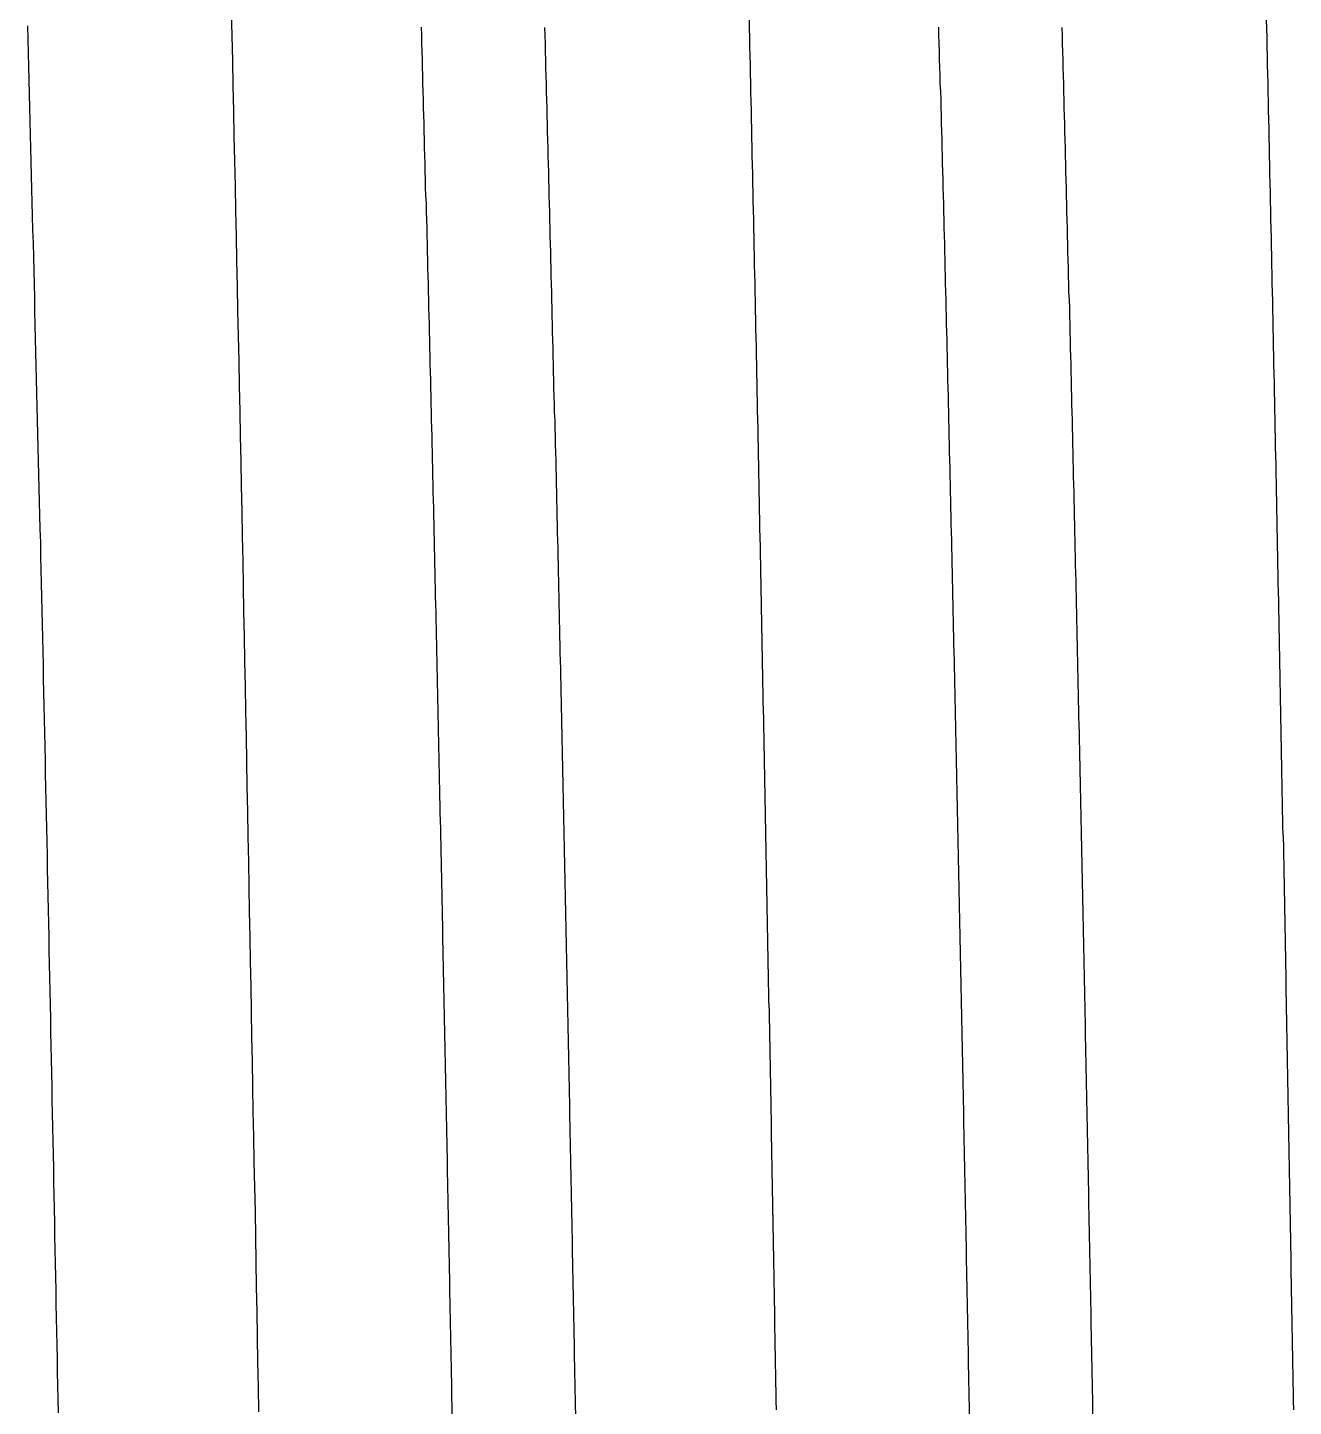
# Model space of a CAD drawing. Header units: millimetres. Extents: x 0 to 3800, y -67 to 2530.
# Drawn here: x 2218.037 to 2221.805, y 974.427 to 978.531 of the extents above; entities that cross this region are included whole.
import ezdxf

# ---------------------------------------------------------------- set-up
doc = ezdxf.new("R2010")
doc.units = ezdxf.units.MM
doc.layers.add('내부선 및 부속', color=4, linetype='Continuous')

msp = doc.modelspace()

# ---------------------------------------------------------------- linework, layer by layer
at = {"layer": '내부선 및 부속', "linetype": 'Continuous', "flags": 128}
for points in [[(2218.7249, 974.4105), (2218.7239, 974.4855), (2218.7219, 974.5595), (2218.7209, 974.6345), (2218.7199, 974.7085), (2218.7179, 974.7825), (2218.7169, 974.8575), (2218.7159, 974.9315), (2218.7149, 975.0065), (2218.7129, 975.0805), (2218.7119, 975.1555), (2218.7109, 975.2295), (2218.7089, 975.3045), (2218.7079, 975.3785), (2218.7069, 975.4535), (2218.7049, 975.5275), (2218.7039, 975.6025), (2218.7029, 975.6765), (2218.7009, 975.7515), (2218.6999, 975.8255), (2218.6979, 975.9005), (2218.6969, 975.9745), (2218.6959, 976.0485), (2218.6939, 976.1235), (2218.6929, 976.1975), (2218.6909, 976.2725), (2218.6899, 976.3465), (2218.6889, 976.4215), (2218.6869, 976.4955), (2218.6859, 976.5705), (2218.6839, 976.6445), (2218.6829, 976.7195), (2218.6809, 976.7935), (2218.6799, 976.8685), (2218.6789, 976.9425), (2218.6769, 977.0175), (2218.6759, 977.0915), (2218.6739, 977.1665), (2218.6729, 977.2405), (2218.6709, 977.3155), (2218.6699, 977.3895), (2218.6679, 977.4635), (2218.6669, 977.5385), (2218.6649, 977.6125), (2218.6629, 977.6875), (2218.6619, 977.7615), (2218.6599, 977.8365), (2218.6589, 977.9105), (2218.6569, 977.9855), (2218.6559, 978.0595), (2218.6539, 978.1345), (2218.6519, 978.2085), (2218.6509, 978.2835), (2218.6489, 978.3575), (2218.6479, 978.4325), (2218.6459, 978.5065), (2218.6439, 978.5805)], [(2220.1849, 978.5555), (2220.1849, 978.5285), (2220.1859, 978.5015), (2220.1859, 978.4745), (2220.1869, 978.4475), (2220.1879, 978.4205), (2220.1879, 978.3935), (2220.1889, 978.3665), (2220.1889, 978.3395), (2220.1899, 978.3115), (2220.1909, 978.2845), (2220.1909, 978.2575), (2220.1919, 978.2305), (2220.1919, 978.2035), (2220.1929, 978.1765), (2220.1929, 978.1495), (2220.1939, 978.1225), (2220.1949, 978.0955), (2220.1949, 978.0685), (2220.1959, 978.0415), (2220.1959, 978.0145), (2220.1969, 977.9875), (2220.1979, 977.9605), (2220.1979, 977.9335), (2220.1989, 977.9065), (2220.1989, 977.8795), (2220.1999, 977.8525), (2220.1999, 977.8255), (2220.2009, 977.7975), (2220.2019, 977.7705), (2220.2019, 977.7435), (2220.2029, 977.7165), (2220.2029, 977.6895), (2220.2039, 977.6625), (2220.2039, 977.6355), (2220.2049, 977.6085), (2220.2059, 977.5815), (2220.2059, 977.5545), (2220.2069, 977.5275), (2220.2069, 977.5005), (2220.2079, 977.4735), (2220.2079, 977.4465), (2220.2089, 977.4195), (2220.2089, 977.3925), (2220.2099, 977.3655), (2220.2109, 977.3385), (2220.2109, 977.3105), (2220.2119, 977.2835), (2220.2119, 977.2565), (2220.2129, 977.2295), (2220.2129, 977.2295), (2220.2129, 977.2025), (2220.2139, 977.1755), (2220.2139, 977.1485), (2220.2149, 977.1215), (2220.2149, 977.0945), (2220.2159, 977.0675), (2220.2159, 977.0405), (2220.2169, 977.0135), (2220.2179, 976.9865), (2220.2179, 976.9595), (2220.2189, 976.9325), (2220.2189, 976.9055), (2220.2199, 976.8785), (2220.2199, 976.8515), (2220.2209, 976.8245), (2220.2209, 976.7965), (2220.2219, 976.7695), (2220.2219, 976.7425), (2220.2229, 976.7155), (2220.2229, 976.6885), (2220.2239, 976.6615), (2220.2239, 976.6345), (2220.2249, 976.6075), (2220.2249, 976.5805), (2220.2259, 976.5535), (2220.2259, 976.5265), (2220.2269, 976.4995), (2220.2279, 976.4725), (2220.2279, 976.4455), (2220.2289, 976.4185), (2220.2289, 976.3915), (2220.2299, 976.3645), (2220.2299, 976.3375), (2220.2309, 976.3095), (2220.2309, 976.2825), (2220.2319, 976.2555), (2220.2319, 976.2285), (2220.2329, 976.2015), (2220.2329, 976.1745), (2220.2339, 976.1475), (2220.2339, 976.1205), (2220.2349, 976.0935), (2220.2349, 976.0665), (2220.2359, 976.0395), (2220.2359, 976.0125), (2220.2369, 975.9855), (2220.2369, 975.9585), (2220.2379, 975.9315), (2220.2379, 975.9045), (2220.2389, 975.8775), (2220.2389, 975.8505), (2220.2399, 975.8235), (2220.2399, 975.7955), (2220.2409, 975.7685), (2220.2409, 975.7415), (2220.2419, 975.7145), (2220.2419, 975.6875), (2220.2429, 975.6605), (2220.2429, 975.6335), (2220.2439, 975.6065), (2220.2439, 975.5795), (2220.2449, 975.5525), (2220.2449, 975.5255), (2220.2459, 975.4985), (2220.2459, 975.4715), (2220.2469, 975.4445), (2220.2469, 975.4175), (2220.2479, 975.3905), (2220.2479, 975.3635), (2220.2489, 975.3365), (2220.2489, 975.3085), (2220.2499, 975.2815), (2220.2499, 975.2545), (2220.2499, 975.2275), (2220.2509, 975.2005), (2220.2509, 975.1735), (2220.2519, 975.1465), (2220.2519, 975.1195), (2220.2529, 975.0925), (2220.2529, 975.0655), (2220.2539, 975.0385), (2220.2539, 975.0115), (2220.2549, 974.9845), (2220.2549, 974.9575), (2220.2559, 974.9305), (2220.2559, 974.9035), (2220.2569, 974.8765), (2220.2569, 974.8495), (2220.2579, 974.8215), (2220.2579, 974.7945), (2220.2589, 974.7675), (2220.2589, 974.7405), (2220.2599, 974.7135), (2220.2599, 974.6865), (2220.2599, 974.6595), (2220.2609, 974.6325), (2220.2609, 974.6055), (2220.2619, 974.5785), (2220.2619, 974.5515), (2220.2629, 974.5245), (2220.2629, 974.5245), (2220.2629, 974.4975), (2220.2639, 974.4705), (2220.2639, 974.4435), (2220.2649, 974.4165)], [(2221.7239, 978.5555), (2221.7249, 978.5285), (2221.7259, 978.5015), (2221.7259, 978.4745), (2221.7269, 978.4475), (2221.7269, 978.4205), (2221.7279, 978.3935), (2221.7289, 978.3665), (2221.7289, 978.3395), (2221.7299, 978.3115), (2221.7299, 978.2845), (2221.7309, 978.2575), (2221.7319, 978.2305), (2221.7319, 978.2035), (2221.7329, 978.1765), (2221.7329, 978.1495), (2221.7339, 978.1225), (2221.7339, 978.0955), (2221.7349, 978.0685), (2221.7359, 978.0415), (2221.7359, 978.0145), (2221.7369, 977.9875), (2221.7369, 977.9605), (2221.7379, 977.9335), (2221.7389, 977.9065), (2221.7389, 977.8795), (2221.7399, 977.8525), (2221.7399, 977.8255), (2221.7409, 977.7975), (2221.7409, 977.7705), (2221.7419, 977.7435), (2221.7429, 977.7165), (2221.7429, 977.6895), (2221.7439, 977.6625), (2221.7439, 977.6355), (2221.7449, 977.6085), (2221.7449, 977.5815), (2221.7459, 977.5545), (2221.7459, 977.5275), (2221.7469, 977.5005), (2221.7479, 977.4735), (2221.7479, 977.4465), (2221.7489, 977.4195), (2221.7489, 977.3925), (2221.7499, 977.3655), (2221.7499, 977.3385), (2221.7509, 977.3105), (2221.7509, 977.2835), (2221.7519, 977.2565), (2221.7529, 977.2295), (2221.7529, 977.2295), (2221.7529, 977.2025), (2221.7539, 977.1755), (2221.7539, 977.1485), (2221.7549, 977.1215), (2221.7549, 977.0945), (2221.7559, 977.0675), (2221.7559, 977.0405), (2221.7569, 977.0135), (2221.7569, 976.9865), (2221.7579, 976.9595), (2221.7579, 976.9325), (2221.7589, 976.9055), (2221.7589, 976.8785), (2221.7599, 976.8515), (2221.7609, 976.8245), (2221.7609, 976.7965), (2221.7619, 976.7695), (2221.7619, 976.7425), (2221.7629, 976.7155), (2221.7629, 976.6885), (2221.7639, 976.6615), (2221.7639, 976.6345), (2221.7649, 976.6075), (2221.7649, 976.5805), (2221.7659, 976.5535), (2221.7659, 976.5265), (2221.7669, 976.4995), (2221.7669, 976.4725), (2221.7679, 976.4455), (2221.7679, 976.4185), (2221.7689, 976.3915), (2221.7689, 976.3645), (2221.7699, 976.3375), (2221.7699, 976.3095), (2221.7709, 976.2825), (2221.7709, 976.2555), (2221.7719, 976.2285), (2221.7719, 976.2015), (2221.7729, 976.1745), (2221.7729, 976.1475), (2221.7739, 976.1205), (2221.7749, 976.0935), (2221.7749, 976.0665), (2221.7759, 976.0395), (2221.7759, 976.0125), (2221.7769, 975.9855), (2221.7769, 975.9585), (2221.7779, 975.9315), (2221.7779, 975.9045), (2221.7789, 975.8775), (2221.7789, 975.8505), (2221.7799, 975.8235), (2221.7799, 975.7955), (2221.7809, 975.7685), (2221.7809, 975.7415), (2221.7819, 975.7145), (2221.7819, 975.6875), (2221.7819, 975.6605), (2221.7829, 975.6335), (2221.7829, 975.6065), (2221.7839, 975.5795), (2221.7839, 975.5525), (2221.7849, 975.5255), (2221.7849, 975.4985), (2221.7859, 975.4715), (2221.7859, 975.4445), (2221.7869, 975.4175), (2221.7869, 975.3905), (2221.7879, 975.3635), (2221.7879, 975.3365), (2221.7889, 975.3085), (2221.7889, 975.2815), (2221.7899, 975.2545), (2221.7899, 975.2275), (2221.7909, 975.2005), (2221.7909, 975.1735), (2221.7919, 975.1465), (2221.7919, 975.1195), (2221.7929, 975.0925), (2221.7929, 975.0655), (2221.7939, 975.0385), (2221.7939, 975.0115), (2221.7949, 974.9845), (2221.7949, 974.9575), (2221.7959, 974.9305), (2221.7959, 974.9035), (2221.7969, 974.8765), (2221.7969, 974.8495), (2221.7969, 974.8215), (2221.7979, 974.7945), (2221.7979, 974.7675), (2221.7989, 974.7405), (2221.7989, 974.7135), (2221.7999, 974.6865), (2221.7999, 974.6595), (2221.8009, 974.6325), (2221.8009, 974.6055), (2221.8019, 974.5785), (2221.8019, 974.5515), (2221.8029, 974.5245), (2221.8029, 974.5245), (2221.8029, 974.4975), (2221.8039, 974.4705), (2221.8039, 974.4435), (2221.8049, 974.4165)], [(2218.0369, 978.5365), (2218.0379, 978.4965), (2218.0389, 978.4555), (2218.0399, 978.4155), (2218.0409, 978.3745), (2218.0419, 978.3345), (2218.0429, 978.2935), (2218.0439, 978.2535), (2218.0449, 978.2125), (2218.0459, 978.1725), (2218.0469, 978.1315), (2218.0479, 978.0915), (2218.0489, 978.0505), (2218.0499, 978.0105), (2218.0509, 977.9705), (2218.0519, 977.9295), (2218.0539, 977.8895), (2218.0549, 977.8485), (2218.0559, 977.8085), (2218.0569, 977.7675), (2218.0579, 977.7275), (2218.0579, 977.6865), (2218.0589, 977.6465), (2218.0599, 977.6055), (2218.0609, 977.5655), (2218.0619, 977.5245), (2218.0629, 977.4845), (2218.0639, 977.4435), (2218.0649, 977.4035), (2218.0659, 977.3625), (2218.0669, 977.3225), (2218.0679, 977.2815), (2218.0689, 977.2415), (2218.0699, 977.2005), (2218.0709, 977.1605), (2218.0719, 977.1195), (2218.0729, 977.0795), (2218.0739, 977.0395), (2218.0749, 976.9985), (2218.0749, 976.9585), (2218.0759, 976.9175), (2218.0769, 976.8775), (2218.0779, 976.8365), (2218.0789, 976.7965), (2218.0799, 976.7555), (2218.0809, 976.7155), (2218.0819, 976.6745), (2218.0829, 976.6345), (2218.0829, 976.5935), (2218.0839, 976.5535), (2218.0849, 976.5125), (2218.0859, 976.4725), (2218.0869, 976.4315), (2218.0879, 976.3915), (2218.0889, 976.3505), (2218.0889, 976.3105), (2218.0899, 976.2695), (2218.0909, 976.2295), (2218.0919, 976.1885), (2218.0929, 976.1485), (2218.0939, 976.1075), (2218.0949, 976.0675), (2218.0949, 976.0275), (2218.0959, 975.9865), (2218.0969, 975.9465), (2218.0979, 975.9055), (2218.0989, 975.8655), (2218.0999, 975.8245), (2218.0999, 975.7845), (2218.1009, 975.7435), (2218.1019, 975.7035), (2218.1029, 975.6625), (2218.1039, 975.6225), (2218.1049, 975.5815), (2218.1049, 975.5415), (2218.1059, 975.5005), (2218.1069, 975.4605), (2218.1079, 975.4195), (2218.1089, 975.3795), (2218.1089, 975.3795), (2218.1089, 975.3385), (2218.1099, 975.2985), (2218.1109, 975.2575), (2218.1119, 975.2175), (2218.1129, 975.1765), (2218.1139, 975.1365), (2218.1139, 975.0955), (2218.1149, 975.0555), (2218.1159, 975.0155), (2218.1169, 974.9745), (2218.1169, 974.9345), (2218.1179, 974.8935), (2218.1189, 974.8535), (2218.1199, 974.8125), (2218.1209, 974.7725), (2218.1209, 974.7315), (2218.1219, 974.6915), (2218.1229, 974.6505), (2218.1239, 974.6105), (2218.1249, 974.5695), (2218.1249, 974.5295), (2218.1259, 974.4885), (2218.1269, 974.4485), (2218.1279, 974.4075)], [(2219.2089, 978.5325), (2219.2099, 978.5085), (2219.2099, 978.4845), (2219.2109, 978.4605), (2219.2119, 978.4375), (2219.2119, 978.4135), (2219.2129, 978.3895), (2219.2129, 978.3655), (2219.2139, 978.3415), (2219.2149, 978.3175), (2219.2149, 978.2935), (2219.2159, 978.2705), (2219.2169, 978.2465), (2219.2169, 978.2225), (2219.2179, 978.1985), (2219.2179, 978.1745), (2219.2189, 978.1505), (2219.2199, 978.1265), (2219.2199, 978.1035), (2219.2209, 978.0795), (2219.2209, 978.0555), (2219.2219, 978.0315), (2219.2229, 978.0075), (2219.2229, 977.9835), (2219.2239, 977.9595), (2219.2249, 977.9365), (2219.2249, 977.9125), (2219.2259, 977.8885), (2219.2259, 977.8645), (2219.2269, 977.8405), (2219.2269, 977.8165), (2219.2279, 977.7925), (2219.2289, 977.7695), (2219.2289, 977.7455), (2219.2299, 977.7215), (2219.2299, 977.6975), (2219.2309, 977.6735), (2219.2319, 977.6495), (2219.2319, 977.6255), (2219.2329, 977.6015), (2219.2329, 977.5785), (2219.2339, 977.5545), (2219.2339, 977.5305), (2219.2349, 977.5065), (2219.2359, 977.4825), (2219.2359, 977.4585), (2219.2369, 977.4345), (2219.2369, 977.4115), (2219.2379, 977.3875), (2219.2379, 977.3635), (2219.2389, 977.3395), (2219.2399, 977.3155), (2219.2399, 977.2915), (2219.2409, 977.2675), (2219.2409, 977.2445), (2219.2419, 977.2205), (2219.2419, 977.1965), (2219.2429, 977.1725), (2219.2429, 977.1485), (2219.2439, 977.1245), (2219.2449, 977.1005), (2219.2449, 977.0775), (2219.2459, 977.0535), (2219.2459, 977.0295), (2219.2469, 977.0055), (2219.2469, 976.9815), (2219.2479, 976.9575), (2219.2479, 976.9335), (2219.2489, 976.9105), (2219.2489, 976.8865), (2219.2499, 976.8625), (2219.2499, 976.8385), (2219.2509, 976.8145), (2219.2519, 976.7905), (2219.2519, 976.7665), (2219.2529, 976.7425), (2219.2529, 976.7195), (2219.2539, 976.6955), (2219.2539, 976.6955), (2219.2539, 976.6715), (2219.2549, 976.6475), (2219.2549, 976.6235), (2219.2559, 976.5995), (2219.2559, 976.5755), (2219.2569, 976.5525), (2219.2569, 976.5285), (2219.2579, 976.5045), (2219.2579, 976.4805), (2219.2589, 976.4565), (2219.2589, 976.4325), (2219.2599, 976.4085), (2219.2599, 976.3855), (2219.2609, 976.3615), (2219.2609, 976.3375), (2219.2619, 976.3135), (2219.2619, 976.2895), (2219.2629, 976.2655), (2219.2629, 976.2415), (2219.2639, 976.2185), (2219.2639, 976.1945), (2219.2649, 976.1705), (2219.2659, 976.1465), (2219.2659, 976.1225), (2219.2669, 976.0985), (2219.2669, 976.0745), (2219.2679, 976.0505), (2219.2679, 976.0275), (2219.2689, 976.0035), (2219.2689, 975.9795), (2219.2699, 975.9555), (2219.2699, 975.9315), (2219.2709, 975.9075), (2219.2709, 975.8835), (2219.2719, 975.8605), (2219.2719, 975.8365), (2219.2719, 975.8125), (2219.2729, 975.7885), (2219.2729, 975.7645), (2219.2739, 975.7405), (2219.2739, 975.7165), (2219.2749, 975.6935), (2219.2749, 975.6695), (2219.2759, 975.6455), (2219.2759, 975.6215), (2219.2769, 975.5975), (2219.2769, 975.5735), (2219.2779, 975.5495), (2219.2779, 975.5255), (2219.2789, 975.5025), (2219.2789, 975.4785), (2219.2799, 975.4545), (2219.2799, 975.4305), (2219.2809, 975.4065), (2219.2809, 975.3825), (2219.2819, 975.3585), (2219.2819, 975.3355), (2219.2829, 975.3115), (2219.2829, 975.2875), (2219.2839, 975.2635), (2219.2839, 975.2395), (2219.2849, 975.2155), (2219.2849, 975.1915), (2219.2859, 975.1685), (2219.2859, 975.1445), (2219.2859, 975.1205), (2219.2869, 975.0965), (2219.2869, 975.0725), (2219.2879, 975.0485), (2219.2879, 975.0245), (2219.2889, 975.0005), (2219.2889, 974.9775), (2219.2899, 974.9535), (2219.2899, 974.9295), (2219.2909, 974.9055), (2219.2909, 974.8815), (2219.2919, 974.8575), (2219.2919, 974.8335), (2219.2929, 974.8105), (2219.2929, 974.7865), (2219.2929, 974.7625), (2219.2939, 974.7385), (2219.2939, 974.7145), (2219.2949, 974.6905), (2219.2949, 974.6665), (2219.2959, 974.6435), (2219.2959, 974.6195), (2219.2969, 974.5955), (2219.2969, 974.5715), (2219.2979, 974.5475), (2219.2979, 974.5235), (2219.2989, 974.4995), (2219.2989, 974.4755), (2219.2989, 974.4525), (2219.2999, 974.4285), (2219.2999, 974.4045)], [(2219.5759, 978.5315), (2219.5769, 978.5075), (2219.5779, 978.4835), (2219.5779, 978.4595), (2219.5789, 978.4355), (2219.5789, 978.4125), (2219.5799, 978.3885), (2219.5809, 978.3645), (2219.5809, 978.3405), (2219.5819, 978.3165), (2219.5829, 978.2925), (2219.5829, 978.2685), (2219.5839, 978.2455), (2219.5839, 978.2215), (2219.5849, 978.1975), (2219.5859, 978.1735), (2219.5859, 978.1495), (2219.5869, 978.1255), (2219.5879, 978.1015), (2219.5879, 978.0775), (2219.5889, 978.0545), (2219.5889, 978.0305), (2219.5899, 978.0065), (2219.5909, 977.9825), (2219.5909, 977.9585), (2219.5919, 977.9345), (2219.5919, 977.9105), (2219.5929, 977.8875), (2219.5939, 977.8635), (2219.5939, 977.8395), (2219.5949, 977.8155), (2219.5949, 977.7915), (2219.5959, 977.7675), (2219.5969, 977.7435), (2219.5969, 977.7205), (2219.5979, 977.6965), (2219.5979, 977.6725), (2219.5989, 977.6485), (2219.5989, 977.6245), (2219.5999, 977.6005), (2219.6009, 977.5765), (2219.6009, 977.5535), (2219.6019, 977.5295), (2219.6019, 977.5055), (2219.6029, 977.4815), (2219.6029, 977.4575), (2219.6039, 977.4335), (2219.6049, 977.4095), (2219.6049, 977.3865), (2219.6059, 977.3625), (2219.6059, 977.3385), (2219.6069, 977.3145), (2219.6069, 977.2905), (2219.6079, 977.2665), (2219.6089, 977.2425), (2219.6089, 977.2195), (2219.6099, 977.1955), (2219.6099, 977.1715), (2219.6109, 977.1475), (2219.6109, 977.1235), (2219.6119, 977.0995), (2219.6119, 977.0755), (2219.6129, 977.0515), (2219.6129, 977.0285), (2219.6139, 977.0045), (2219.6149, 976.9805), (2219.6149, 976.9565), (2219.6159, 976.9325), (2219.6159, 976.9085), (2219.6169, 976.8845), (2219.6169, 976.8615), (2219.6179, 976.8375), (2219.6179, 976.8135), (2219.6189, 976.7895), (2219.6189, 976.7655), (2219.6199, 976.7415), (2219.6199, 976.7175), (2219.6199, 976.7175), (2219.6209, 976.6945), (2219.6209, 976.6705), (2219.6219, 976.6465), (2219.6229, 976.6225), (2219.6229, 976.5985), (2219.6239, 976.5745), (2219.6239, 976.5505), (2219.6249, 976.5275), (2219.6249, 976.5035), (2219.6259, 976.4795), (2219.6259, 976.4555), (2219.6269, 976.4315), (2219.6269, 976.4075), (2219.6279, 976.3835), (2219.6279, 976.3595), (2219.6289, 976.3365), (2219.6289, 976.3125), (2219.6299, 976.2885), (2219.6299, 976.2645), (2219.6309, 976.2405), (2219.6309, 976.2165), (2219.6319, 976.1925), (2219.6319, 976.1695), (2219.6329, 976.1455), (2219.6329, 976.1215), (2219.6339, 976.0975), (2219.6339, 976.0735), (2219.6349, 976.0495), (2219.6349, 976.0255), (2219.6359, 976.0025), (2219.6359, 975.9785), (2219.6369, 975.9545), (2219.6369, 975.9305), (2219.6379, 975.9065), (2219.6379, 975.8825), (2219.6389, 975.8585), (2219.6389, 975.8345), (2219.6399, 975.8115), (2219.6399, 975.7875), (2219.6409, 975.7635), (2219.6409, 975.7395), (2219.6419, 975.7155), (2219.6419, 975.6915), (2219.6429, 975.6675), (2219.6429, 975.6445), (2219.6439, 975.6205), (2219.6439, 975.5965), (2219.6449, 975.5725), (2219.6449, 975.5485), (2219.6459, 975.5245), (2219.6459, 975.5005), (2219.6469, 975.4775), (2219.6469, 975.4535), (2219.6479, 975.4295), (2219.6479, 975.4055), (2219.6489, 975.3815), (2219.6489, 975.3575), (2219.6499, 975.3335), (2219.6499, 975.3095), (2219.6499, 975.2865), (2219.6509, 975.2625), (2219.6509, 975.2385), (2219.6519, 975.2145), (2219.6519, 975.1905), (2219.6529, 975.1665), (2219.6529, 975.1425), (2219.6539, 975.1195), (2219.6539, 975.0955), (2219.6549, 975.0715), (2219.6549, 975.0475), (2219.6559, 975.0235), (2219.6559, 974.9995), (2219.6569, 974.9755), (2219.6569, 974.9525), (2219.6579, 974.9285), (2219.6579, 974.9045), (2219.6579, 974.8805), (2219.6589, 974.8565), (2219.6589, 974.8325), (2219.6599, 974.8085), (2219.6599, 974.7855), (2219.6609, 974.7615), (2219.6609, 974.7375), (2219.6619, 974.7135), (2219.6619, 974.6895), (2219.6629, 974.6655), (2219.6629, 974.6415), (2219.6639, 974.6175), (2219.6639, 974.5945), (2219.6639, 974.5705), (2219.6649, 974.5465), (2219.6649, 974.5225), (2219.6659, 974.4985), (2219.6659, 974.4745), (2219.6669, 974.4505), (2219.6669, 974.4275), (2219.6679, 974.4035)], [(2220.7489, 978.5325), (2220.7489, 978.5085), (2220.7499, 978.4845), (2220.7509, 978.4605), (2220.7509, 978.4375), (2220.7519, 978.4135), (2220.7529, 978.3895), (2220.7529, 978.3655), (2220.7539, 978.3415), (2220.7549, 978.3175), (2220.7549, 978.2935), (2220.7559, 978.2705), (2220.7559, 978.2465), (2220.7569, 978.2225), (2220.7579, 978.1985), (2220.7579, 978.1745), (2220.7589, 978.1505), (2220.7589, 978.1265), (2220.7599, 978.1035), (2220.7609, 978.0795), (2220.7609, 978.0555), (2220.7619, 978.0315), (2220.7629, 978.0075), (2220.7629, 977.9835), (2220.7639, 977.9595), (2220.7639, 977.9365), (2220.7649, 977.9125), (2220.7659, 977.8885), (2220.7659, 977.8645), (2220.7669, 977.8405), (2220.7669, 977.8165), (2220.7679, 977.7925), (2220.7679, 977.7695), (2220.7689, 977.7455), (2220.7699, 977.7215), (2220.7699, 977.6975), (2220.7709, 977.6735), (2220.7709, 977.6495), (2220.7719, 977.6255), (2220.7729, 977.6015), (2220.7729, 977.5785), (2220.7739, 977.5545), (2220.7739, 977.5305), (2220.7749, 977.5065), (2220.7749, 977.4825), (2220.7759, 977.4585), (2220.7769, 977.4345), (2220.7769, 977.4115), (2220.7779, 977.3875), (2220.7779, 977.3635), (2220.7789, 977.3395), (2220.7789, 977.3155), (2220.7799, 977.2915), (2220.7799, 977.2675), (2220.7809, 977.2445), (2220.7819, 977.2205), (2220.7819, 977.1965), (2220.7829, 977.1725), (2220.7829, 977.1485), (2220.7839, 977.1245), (2220.7839, 977.1005), (2220.7849, 977.0775), (2220.7849, 977.0535), (2220.7859, 977.0295), (2220.7869, 977.0055), (2220.7869, 976.9815), (2220.7879, 976.9575), (2220.7879, 976.9335), (2220.7889, 976.9105), (2220.7889, 976.8865), (2220.7899, 976.8625), (2220.7899, 976.8385), (2220.7909, 976.8145), (2220.7909, 976.7905), (2220.7919, 976.7665), (2220.7919, 976.7425), (2220.7929, 976.7195), (2220.7929, 976.6955), (2220.7929, 976.6955), (2220.7939, 976.6715), (2220.7949, 976.6475), (2220.7949, 976.6235), (2220.7959, 976.5995), (2220.7959, 976.5755), (2220.7969, 976.5525), (2220.7969, 976.5285), (2220.7979, 976.5045), (2220.7979, 976.4805), (2220.7989, 976.4565), (2220.7989, 976.4325), (2220.7999, 976.4085), (2220.7999, 976.3855), (2220.8009, 976.3615), (2220.8009, 976.3375), (2220.8019, 976.3135), (2220.8019, 976.2895), (2220.8029, 976.2655), (2220.8029, 976.2415), (2220.8039, 976.2185), (2220.8039, 976.1945), (2220.8049, 976.1705), (2220.8049, 976.1465), (2220.8059, 976.1225), (2220.8059, 976.0985), (2220.8069, 976.0745), (2220.8069, 976.0505), (2220.8079, 976.0275), (2220.8079, 976.0035), (2220.8089, 975.9795), (2220.8089, 975.9555), (2220.8099, 975.9315), (2220.8099, 975.9075), (2220.8109, 975.8835), (2220.8109, 975.8605), (2220.8119, 975.8365), (2220.8119, 975.8125), (2220.8129, 975.7885), (2220.8129, 975.7645), (2220.8139, 975.7405), (2220.8139, 975.7165), (2220.8149, 975.6935), (2220.8149, 975.6695), (2220.8159, 975.6455), (2220.8159, 975.6215), (2220.8169, 975.5975), (2220.8169, 975.5735), (2220.8179, 975.5495), (2220.8179, 975.5255), (2220.8189, 975.5025), (2220.8189, 975.4785), (2220.8199, 975.4545), (2220.8199, 975.4305), (2220.8209, 975.4065), (2220.8209, 975.3825), (2220.8219, 975.3585), (2220.8219, 975.3355), (2220.8229, 975.3115), (2220.8229, 975.2875), (2220.8229, 975.2635), (2220.8239, 975.2395), (2220.8239, 975.2155), (2220.8249, 975.1915), (2220.8249, 975.1685), (2220.8259, 975.1445), (2220.8259, 975.1205), (2220.8269, 975.0965), (2220.8269, 975.0725), (2220.8279, 975.0485), (2220.8279, 975.0245), (2220.8289, 975.0005), (2220.8289, 974.9775), (2220.8299, 974.9535), (2220.8299, 974.9295), (2220.8309, 974.9055), (2220.8309, 974.8815), (2220.8309, 974.8575), (2220.8319, 974.8335), (2220.8319, 974.8105), (2220.8329, 974.7865), (2220.8329, 974.7625), (2220.8339, 974.7385), (2220.8339, 974.7145), (2220.8349, 974.6905), (2220.8349, 974.6665), (2220.8359, 974.6435), (2220.8359, 974.6195), (2220.8369, 974.5955), (2220.8369, 974.5715), (2220.8369, 974.5475), (2220.8379, 974.5235), (2220.8379, 974.4995), (2220.8389, 974.4755), (2220.8389, 974.4525), (2220.8399, 974.4285), (2220.8399, 974.4045)], [(2221.1159, 978.5315), (2221.1169, 978.5075), (2221.1169, 978.4835), (2221.1179, 978.4595), (2221.1189, 978.4355), (2221.1189, 978.4125), (2221.1199, 978.3885), (2221.1209, 978.3645), (2221.1209, 978.3405), (2221.1219, 978.3165), (2221.1219, 978.2925), (2221.1229, 978.2685), (2221.1239, 978.2455), (2221.1239, 978.2215), (2221.1249, 978.1975), (2221.1259, 978.1735), (2221.1259, 978.1495), (2221.1269, 978.1255), (2221.1269, 978.1015), (2221.1279, 978.0775), (2221.1289, 978.0545), (2221.1289, 978.0305), (2221.1299, 978.0065), (2221.1299, 977.9825), (2221.1309, 977.9585), (2221.1319, 977.9345), (2221.1319, 977.9105), (2221.1329, 977.8875), (2221.1329, 977.8635), (2221.1339, 977.8395), (2221.1349, 977.8155), (2221.1349, 977.7915), (2221.1359, 977.7675), (2221.1359, 977.7435), (2221.1369, 977.7205), (2221.1379, 977.6965), (2221.1379, 977.6725), (2221.1389, 977.6485), (2221.1389, 977.6245), (2221.1399, 977.6005), (2221.1399, 977.5765), (2221.1409, 977.5535), (2221.1419, 977.5295), (2221.1419, 977.5055), (2221.1429, 977.4815), (2221.1429, 977.4575), (2221.1439, 977.4335), (2221.1439, 977.4095), (2221.1449, 977.3865), (2221.1459, 977.3625), (2221.1459, 977.3385), (2221.1469, 977.3145), (2221.1469, 977.2905), (2221.1479, 977.2665), (2221.1479, 977.2425), (2221.1489, 977.2185), (2221.1489, 977.1955), (2221.1499, 977.1715), (2221.1509, 977.1475), (2221.1509, 977.1235), (2221.1519, 977.0995), (2221.1519, 977.0755), (2221.1529, 977.0515), (2221.1529, 977.0285), (2221.1539, 977.0045), (2221.1539, 976.9805), (2221.1549, 976.9565), (2221.1549, 976.9325), (2221.1559, 976.9085), (2221.1569, 976.8845), (2221.1569, 976.8615), (2221.1579, 976.8375), (2221.1579, 976.8135), (2221.1589, 976.7895), (2221.1589, 976.7655), (2221.1599, 976.7415), (2221.1599, 976.7175), (2221.1599, 976.7175), (2221.1609, 976.6945), (2221.1609, 976.6705), (2221.1619, 976.6465), (2221.1619, 976.6225), (2221.1629, 976.5985), (2221.1629, 976.5745), (2221.1639, 976.5505), (2221.1639, 976.5265), (2221.1649, 976.5035), (2221.1649, 976.4795), (2221.1659, 976.4555), (2221.1669, 976.4315), (2221.1669, 976.4075), (2221.1679, 976.3835), (2221.1679, 976.3595), (2221.1689, 976.3365), (2221.1689, 976.3125), (2221.1699, 976.2885), (2221.1699, 976.2645), (2221.1709, 976.2405), (2221.1709, 976.2165), (2221.1719, 976.1925), (2221.1719, 976.1695), (2221.1729, 976.1455), (2221.1729, 976.1215), (2221.1739, 976.0975), (2221.1739, 976.0735), (2221.1749, 976.0495), (2221.1749, 976.0255), (2221.1759, 976.0025), (2221.1759, 975.9785), (2221.1769, 975.9545), (2221.1769, 975.9305), (2221.1779, 975.9065), (2221.1779, 975.8825), (2221.1789, 975.8585), (2221.1789, 975.8345), (2221.1799, 975.8115), (2221.1799, 975.7875), (2221.1809, 975.7635), (2221.1809, 975.7395), (2221.1819, 975.7155), (2221.1819, 975.6915), (2221.1829, 975.6675), (2221.1829, 975.6445), (2221.1839, 975.6205), (2221.1839, 975.5965), (2221.1849, 975.5725), (2221.1849, 975.5485), (2221.1849, 975.5245), (2221.1859, 975.5005), (2221.1859, 975.4775), (2221.1869, 975.4535), (2221.1869, 975.4295), (2221.1879, 975.4055), (2221.1879, 975.3815), (2221.1889, 975.3575), (2221.1889, 975.3335), (2221.1899, 975.3095), (2221.1899, 975.2865), (2221.1909, 975.2625), (2221.1909, 975.2385), (2221.1919, 975.2145), (2221.1919, 975.1905), (2221.1929, 975.1665), (2221.1929, 975.1425), (2221.1939, 975.1195), (2221.1939, 975.0955), (2221.1949, 975.0715), (2221.1949, 975.0475), (2221.1949, 975.0235), (2221.1959, 974.9995), (2221.1959, 974.9755), (2221.1969, 974.9525), (2221.1969, 974.9285), (2221.1979, 974.9045), (2221.1979, 974.8805), (2221.1989, 974.8565), (2221.1989, 974.8325), (2221.1999, 974.8085), (2221.1999, 974.7845), (2221.2009, 974.7615), (2221.2009, 974.7375), (2221.2019, 974.7135), (2221.2019, 974.6895), (2221.2019, 974.6655), (2221.2029, 974.6415), (2221.2029, 974.6175), (2221.2039, 974.5945), (2221.2039, 974.5705), (2221.2049, 974.5465), (2221.2049, 974.5225), (2221.2059, 974.4985), (2221.2059, 974.4745), (2221.2069, 974.4505), (2221.2069, 974.4275), (2221.2069, 974.4035)]]:
    msp.add_lwpolyline(points, dxfattribs=at)

doc.saveas('drawing.dxf')
